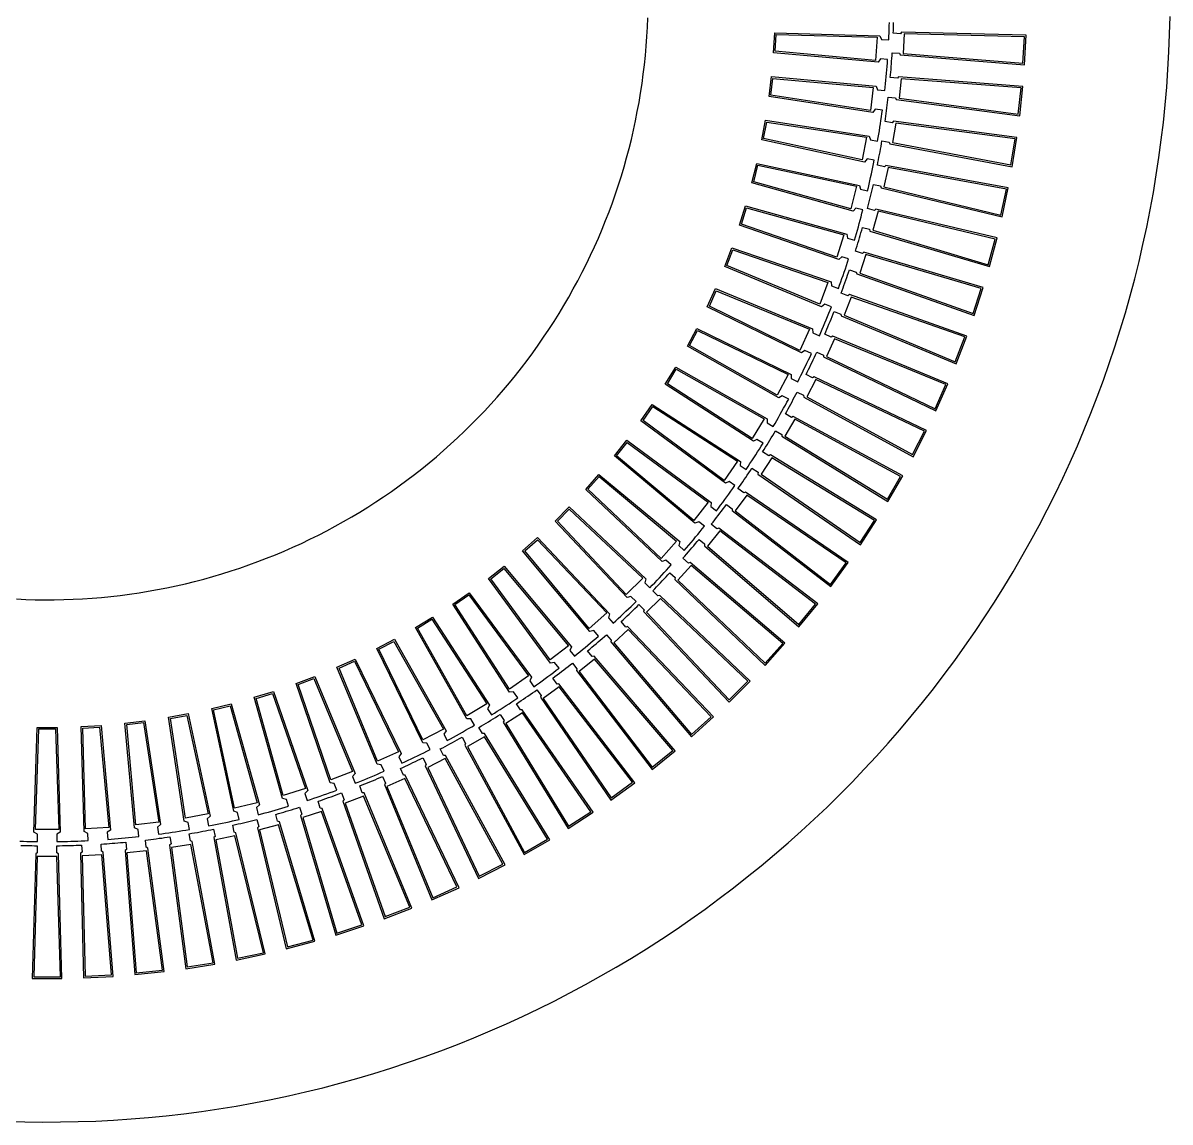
# Model space of a CAD drawing. Header units: metres. Extents: x -212 to 212, y -212 to 212.
# Drawn here: x -4.6 to 212.1, y -212.1 to -4.6 of the extents above; entities that cross this region are included whole.
import ezdxf

# ---------------------------------------------------------------- set-up
doc = ezdxf.new("R2010")
doc.units = ezdxf.units.M

msp = doc.modelspace()

# ---------------------------------------------------------------- linework, layer by layer
at = {"color": 255}
for points in [[(-7.52, -212.02, 0), (-4.18, -212.11, 0), (-0.84, -212.15, 0), (2.51, -212.13, 0), (5.85, -212.07, 0), (9.18, -211.95, 0), (12.52, -211.78, 0), (15.85, -211.56, 0), (19.18, -211.28, 0), (22.51, -210.95, 0), (25.83, -210.57, 0), (29.14, -210.14, 0), (32.44, -209.65, 0), (35.74, -209.12, 0), (39.03, -208.53, 0), (42.31, -207.89, 0), (45.58, -207.19, 0), (48.83, -206.45, 0), (52.08, -205.66, 0), (55.31, -204.81, 0), (58.53, -203.91, 0), (61.73, -202.97, 0), (64.92, -201.97, 0), (68.09, -200.92, 0), (71.25, -199.83, 0), (74.39, -198.68, 0), (77.51, -197.48, 0), (80.61, -196.24, 0), (83.69, -194.94, 0), (86.75, -193.6, 0), (89.78, -192.21, 0), (92.8, -190.78, 0), (95.79, -189.29, 0), (98.76, -187.76, 0), (101.71, -186.18, 0), (104.62, -184.56, 0), (107.52, -182.88, 0), (110.38, -181.17, 0), (113.22, -179.41, 0), (116.03, -177.6, 0), (118.82, -175.75, 0), (121.57, -173.86, 0), (124.29, -171.93, 0), (126.98, -169.95, 0), (129.64, -167.93, 0), (132.27, -165.86, 0), (134.87, -163.76, 0), (137.43, -161.62, 0), (139.96, -159.43, 0), (142.45, -157.21, 0), (144.91, -154.95, 0), (147.33, -152.65, 0), (149.72, -150.31, 0), (152.06, -147.93, 0), (154.37, -145.52, 0), (156.65, -143.07, 0), (158.88, -140.58, 0), (161.07, -138.06, 0), (163.23, -135.51, 0), (165.34, -132.92, 0), (167.41, -130.3, 0), (169.45, -127.65, 0), (171.44, -124.97, 0), (173.38, -122.25, 0), (175.29, -119.51, 0), (177.15, -116.73, 0), (178.96, -113.93, 0), (180.73, -111.1, 0), (182.46, -108.24, 0), (184.14, -105.35, 0), (185.78, -102.44, 0), (187.37, -99.5, 0), (188.91, -96.54, 0), (190.41, -93.55, 0), (191.86, -90.54, 0), (193.26, -87.51, 0), (194.61, -84.45, 0), (195.92, -81.38, 0), (197.18, -78.28, 0), (198.38, -75.17, 0), (199.54, -72.04, 0), (200.65, -68.88, 0), (201.71, -65.72, 0), (202.72, -62.53, 0), (203.68, -59.33, 0), (204.59, -56.12, 0), (205.45, -52.89, 0), (206.26, -49.65, 0), (207.01, -46.39, 0), (207.72, -43.13, 0), (208.37, -39.85, 0), (208.97, -36.56, 0), (209.52, -33.27, 0), (210.02, -29.97, 0), (210.47, -26.66, 0), (210.86, -23.34, 0), (211.2, -20.01, 0), (211.49, -16.69, 0), (211.73, -13.35, 0), (211.91, -10.02, 0), (212.04, -6.68, 0), (212.12, -3.34, 0)], [(-5.81, -113.36, 0), (-4.02, -113.44, 0), (-2.23, -113.49, 0), (-0.45, -113.51, 0), (1.34, -113.51, 0), (3.13, -113.47, 0), (4.91, -113.41, 0), (6.7, -113.32, 0), (8.48, -113.2, 0), (10.26, -113.05, 0), (12.04, -112.87, 0), (13.82, -112.67, 0), (15.59, -112.44, 0), (17.36, -112.18, 0), (19.12, -111.89, 0), (20.88, -111.58, 0), (22.64, -111.23, 0), (24.39, -110.86, 0), (26.13, -110.47, 0), (27.87, -110.04, 0), (29.6, -109.59, 0), (31.32, -109.11, 0), (33.03, -108.6, 0), (34.74, -108.07, 0), (36.43, -107.51, 0), (38.12, -106.92, 0), (39.8, -106.31, 0), (41.47, -105.67, 0), (43.13, -105, 0), (44.78, -104.31, 0), (46.41, -103.59, 0), (48.04, -102.85, 0), (49.65, -102.08, 0), (51.26, -101.28, 0), (52.84, -100.46, 0), (54.42, -99.62, 0), (55.98, -98.75, 0), (57.53, -97.86, 0), (59.06, -96.94, 0), (60.58, -96, 0), (62.09, -95.03, 0), (63.57, -94.04, 0), (65.05, -93.03, 0), (66.5, -91.99, 0), (67.94, -90.93, 0), (69.37, -89.85, 0), (70.77, -88.75, 0), (72.16, -87.62, 0), (73.53, -86.48, 0), (74.89, -85.31, 0), (76.22, -84.12, 0), (77.54, -82.91, 0), (78.83, -81.68, 0), (80.11, -80.42, 0), (81.36, -79.15, 0), (82.6, -77.86, 0), (83.82, -76.55, 0), (85.01, -75.22, 0), (86.19, -73.87, 0), (87.34, -72.51, 0), (88.47, -71.12, 0), (89.58, -69.72, 0), (90.66, -68.3, 0), (91.73, -66.87, 0), (92.77, -65.41, 0), (93.79, -63.94, 0), (94.78, -62.46, 0), (95.76, -60.96, 0), (96.7, -59.44, 0), (97.63, -57.91, 0), (98.53, -56.37, 0), (99.4, -54.81, 0), (100.25, -53.24, 0), (101.08, -51.65, 0), (101.88, -50.06, 0), (102.66, -48.44, 0), (103.41, -46.82, 0), (104.13, -45.19, 0), (104.83, -43.54, 0), (105.5, -41.89, 0), (106.15, -40.22, 0), (106.77, -38.54, 0), (107.36, -36.86, 0), (107.93, -35.16, 0), (108.47, -33.46, 0), (108.98, -31.75, 0), (109.47, -30.03, 0), (109.93, -28.3, 0), (110.36, -26.56, 0), (110.77, -24.82, 0), (111.14, -23.08, 0), (111.49, -21.32, 0), (111.81, -19.56, 0), (112.11, -17.8, 0), (112.38, -16.03, 0), (112.61, -14.26, 0), (112.82, -12.49, 0), (113.01, -10.71, 0), (113.16, -8.93, 0), (113.29, -7.15, 0), (113.39, -5.36, 0), (113.46, -3.57, 0)], [(-5.14, -159.09, 0), (-4.48, -159.11, 0), (-3.82, -159.13, 0), (-3.16, -159.15, 0), (-2.5, -159.16, 0), (-1.84, -159.17, 0), (-1.84, -157.8, 0), (-2.49, -157.42, 0), (-1.89, -137.6, 0), (1.89, -137.6, 0), (2.49, -157.42, 0), (1.84, -157.8, 0), (1.84, -159.17, 0), (2.5, -159.16, 0), (3.16, -159.15, 0), (3.82, -159.13, 0), (4.48, -159.11, 0), (5.14, -159.09, 0), (5.8, -159.07, 0), (6.45, -159.05, 0), (7.11, -159.02, 0), (7.77, -158.99, 0), (7.69, -157.62, 0), (7.02, -157.29, 0), (6.42, -137.46, 0), (10.2, -137.23, 0), (11.99, -156.99, 0), (11.37, -157.4, 0), (11.45, -158.76, 0), (12.11, -158.72, 0), (12.76, -158.66, 0), (13.42, -158.61, 0), (14.08, -158.55, 0), (14.73, -158.49, 0), (15.39, -158.43, 0), (16.04, -158.37, 0), (16.7, -158.3, 0), (17.35, -158.23, 0), (17.19, -156.87, 0), (16.5, -156.58, 0), (14.71, -136.82, 0), (18.47, -136.37, 0), (21.45, -155.98, 0), (20.85, -156.43, 0), (21.02, -157.78, 0), (21.67, -157.69, 0), (22.32, -157.6, 0), (22.97, -157.51, 0), (23.62, -157.41, 0), (24.28, -157.31, 0), (24.93, -157.21, 0), (25.58, -157.11, 0), (26.23, -157, 0), (26.88, -156.89, 0), (26.63, -155.55, 0), (25.92, -155.3, 0), (22.94, -135.69, 0), (26.67, -135, 0), (30.83, -154.4, 0), (30.26, -154.88, 0), (30.5, -156.23, 0), (31.15, -156.1, 0), (31.8, -155.97, 0), (32.44, -155.84, 0), (33.09, -155.7, 0), (33.73, -155.56, 0), (34.37, -155.42, 0), (35.02, -155.28, 0), (35.66, -155.13, 0), (36.3, -154.98, 0), (35.97, -153.66, 0), (35.25, -153.45, 0), (31.09, -134.05, 0), (34.77, -133.15, 0), (40.1, -152.25, 0), (39.55, -152.77, 0), (39.88, -154.1, 0), (40.52, -153.93, 0), (41.16, -153.76, 0), (41.79, -153.59, 0), (42.43, -153.42, 0), (43.06, -153.24, 0), (43.7, -153.06, 0), (44.33, -152.88, 0), (44.96, -152.7, 0), (45.59, -152.51, 0), (45.19, -151.2, 0), (44.45, -151.04, 0), (39.13, -131.93, 0), (42.74, -130.81, 0), (49.22, -149.55, 0), (48.71, -150.11, 0), (49.11, -151.41, 0), (49.74, -151.21, 0), (50.36, -151, 0), (50.99, -150.79, 0), (51.61, -150.58, 0), (52.24, -150.36, 0), (52.86, -150.14, 0), (53.48, -149.92, 0), (54.1, -149.7, 0), (54.72, -149.48, 0), (54.23, -148.2, 0), (53.49, -148.08, 0), (47.02, -129.33, 0), (50.56, -127.99, 0), (58.16, -146.31, 0), (57.68, -146.89, 0), (58.17, -148.17, 0), (58.78, -147.93, 0), (59.39, -147.68, 0), (60, -147.44, 0), (60.61, -147.19, 0), (61.22, -146.93, 0), (61.83, -146.68, 0), (62.43, -146.42, 0), (63.04, -146.16, 0), (63.64, -145.9, 0), (63.08, -144.65, 0), (62.33, -144.58, 0), (54.75, -126.25, 0), (58.2, -124.7, 0), (66.88, -142.53, 0), (66.44, -143.14, 0), (67.01, -144.39, 0), (67.6, -144.11, 0), (68.2, -143.83, 0), (68.79, -143.54, 0), (69.39, -143.26, 0), (69.98, -142.97, 0), (70.57, -142.68, 0), (71.16, -142.39, 0), (71.75, -142.09, 0), (72.34, -141.79, 0), (71.7, -140.58, 0), (70.95, -140.55, 0), (62.27, -122.72, 0), (65.62, -120.96, 0), (75.37, -138.23, 0), (74.97, -138.87, 0), (75.6, -140.08, 0), (76.18, -139.76, 0), (76.76, -139.45, 0), (77.33, -139.13, 0), (77.91, -138.81, 0), (78.48, -138.48, 0), (79.06, -138.16, 0), (79.63, -137.83, 0), (80.2, -137.5, 0), (80.76, -137.17, 0), (80.06, -136, 0), (79.31, -136.01, 0), (69.56, -118.74, 0), (72.81, -116.78, 0), (83.58, -133.43, 0), (83.21, -134.09, 0), (83.92, -135.26, 0), (84.48, -134.91, 0), (85.04, -134.56, 0), (85.59, -134.21, 0), (86.15, -133.85, 0), (86.7, -133.49, 0), (87.25, -133.13, 0), (87.8, -132.77, 0), (88.35, -132.41, 0), (88.9, -132.04, 0), (88.12, -130.91, 0), (87.37, -130.97, 0), (76.61, -114.32, 0), (79.72, -112.17, 0), (91.48, -128.14, 0), (91.16, -128.82, 0), (91.93, -129.94, 0), (92.47, -129.56, 0), (93.01, -129.18, 0), (93.54, -128.79, 0), (94.07, -128.4, 0), (94.6, -128.01, 0), (95.13, -127.62, 0), (95.66, -127.23, 0), (96.19, -126.83, 0), (96.71, -126.43, 0), (95.87, -125.35, 0), (95.12, -125.46, 0), (83.37, -109.48, 0), (86.35, -107.15, 0), (99.05, -122.38, 0), (98.77, -123.08, 0), (99.61, -124.16, 0), (100.13, -123.74, 0), (100.64, -123.33, 0), (101.15, -122.91, 0), (101.65, -122.49, 0), (102.16, -122.07, 0), (102.66, -121.64, 0), (103.17, -121.22, 0), (103.67, -120.79, 0), (104.17, -120.36, 0), (103.26, -119.34, 0), (102.53, -119.49, 0), (89.83, -104.25, 0), (92.66, -101.74, 0), (106.26, -116.18, 0), (106.02, -116.89, 0), (106.93, -117.91, 0), (107.41, -117.47, 0), (107.9, -117.03, 0), (108.38, -116.58, 0), (108.86, -116.13, 0), (109.34, -115.68, 0), (109.82, -115.22, 0), (110.3, -114.77, 0), (110.77, -114.31, 0), (111.24, -113.85, 0), (110.28, -112.89, 0), (109.55, -113.08, 0), (95.96, -98.64, 0), (98.64, -95.96, 0), (113.08, -109.55, 0), (112.89, -110.28, 0), (113.85, -111.24, 0), (114.31, -110.77, 0), (114.77, -110.3, 0), (115.22, -109.82, 0), (115.68, -109.34, 0), (116.13, -108.86, 0), (116.58, -108.38, 0), (117.03, -107.9, 0), (117.47, -107.41, 0), (117.91, -106.93, 0), (116.89, -106.02, 0), (116.18, -106.26, 0), (101.74, -92.66, 0), (104.25, -89.83, 0), (119.49, -102.53, 0), (119.34, -103.26, 0), (120.36, -104.17, 0), (120.79, -103.67, 0), (121.22, -103.17, 0), (121.64, -102.66, 0), (122.07, -102.16, 0), (122.49, -101.65, 0), (122.91, -101.15, 0), (123.33, -100.64, 0), (123.74, -100.13, 0), (124.16, -99.61, 0), (123.08, -98.77, 0), (122.38, -99.05, 0), (107.15, -86.35, 0), (109.48, -83.37, 0), (125.46, -95.12, 0), (125.35, -95.87, 0), (126.43, -96.71, 0), (126.83, -96.19, 0), (127.23, -95.66, 0), (127.62, -95.13, 0), (128.01, -94.6, 0), (128.4, -94.07, 0), (128.79, -93.54, 0), (129.18, -93.01, 0), (129.56, -92.47, 0), (129.94, -91.93, 0), (128.82, -91.16, 0), (128.14, -91.48, 0), (112.17, -79.72, 0), (114.32, -76.61, 0), (130.97, -87.37, 0), (130.91, -88.12, 0), (132.04, -88.9, 0), (132.41, -88.35, 0), (132.77, -87.8, 0), (133.13, -87.25, 0), (133.49, -86.7, 0), (133.85, -86.15, 0), (134.21, -85.59, 0), (134.56, -85.04, 0), (134.91, -84.48, 0), (135.26, -83.92, 0), (134.09, -83.21, 0), (133.43, -83.58, 0), (116.78, -72.81, 0), (118.74, -69.56, 0), (136.01, -79.31, 0), (136, -80.06, 0), (137.17, -80.76, 0), (137.5, -80.2, 0), (137.83, -79.63, 0), (138.16, -79.06, 0), (138.48, -78.48, 0), (138.81, -77.91, 0), (139.13, -77.33, 0), (139.45, -76.76, 0), (139.76, -76.18, 0), (140.08, -75.6, 0), (138.87, -74.97, 0), (138.23, -75.37, 0), (120.96, -65.62, 0), (122.72, -62.27, 0), (140.55, -70.95, 0), (140.58, -71.7, 0), (141.79, -72.34, 0), (142.09, -71.75, 0), (142.39, -71.16, 0), (142.68, -70.57, 0), (142.97, -69.98, 0), (143.26, -69.39, 0), (143.54, -68.79, 0), (143.83, -68.2, 0), (144.11, -67.6, 0), (144.39, -67.01, 0), (143.14, -66.44, 0), (142.53, -66.88, 0), (124.7, -58.2, 0), (126.25, -54.75, 0), (144.58, -62.33, 0), (144.65, -63.08, 0), (145.9, -63.64, 0), (146.16, -63.04, 0), (146.42, -62.43, 0), (146.68, -61.83, 0), (146.93, -61.22, 0), (147.19, -60.61, 0), (147.44, -60, 0), (147.68, -59.39, 0), (147.93, -58.78, 0), (148.17, -58.17, 0), (146.89, -57.68, 0), (146.31, -58.16, 0), (127.99, -50.56, 0), (129.33, -47.02, 0), (148.08, -53.49, 0), (148.2, -54.23, 0), (149.48, -54.72, 0), (149.7, -54.1, 0), (149.92, -53.48, 0), (150.14, -52.86, 0), (150.36, -52.24, 0), (150.58, -51.61, 0), (150.79, -50.99, 0), (151, -50.36, 0), (151.21, -49.74, 0), (151.41, -49.11, 0), (150.11, -48.71, 0), (149.55, -49.22, 0), (130.81, -42.74, 0), (131.93, -39.13, 0), (151.04, -44.45, 0), (151.2, -45.19, 0), (152.51, -45.59, 0), (152.7, -44.96, 0), (152.88, -44.33, 0), (153.06, -43.7, 0), (153.24, -43.06, 0), (153.42, -42.43, 0), (153.59, -41.79, 0), (153.76, -41.16, 0), (153.93, -40.52, 0), (154.1, -39.88, 0), (152.77, -39.55, 0), (152.25, -40.1, 0), (133.15, -34.77, 0), (134.05, -31.09, 0), (153.45, -35.25, 0), (153.66, -35.97, 0), (154.98, -36.3, 0), (155.13, -35.66, 0), (155.28, -35.02, 0), (155.42, -34.37, 0), (155.56, -33.73, 0), (155.7, -33.09, 0), (155.84, -32.44, 0), (155.97, -31.8, 0), (156.1, -31.15, 0), (156.23, -30.5, 0), (154.88, -30.26, 0), (154.4, -30.83, 0), (135, -26.67, 0), (135.69, -22.94, 0), (155.3, -25.92, 0), (155.55, -26.63, 0), (156.89, -26.88, 0), (157, -26.23, 0), (157.11, -25.58, 0), (157.21, -24.93, 0), (157.31, -24.28, 0), (157.41, -23.62, 0), (157.51, -22.97, 0), (157.6, -22.32, 0), (157.69, -21.67, 0), (157.78, -21.02, 0), (156.43, -20.85, 0), (155.98, -21.45, 0), (136.37, -18.47, 0), (136.82, -14.71, 0), (156.58, -16.5, 0), (156.87, -17.19, 0), (158.23, -17.35, 0), (158.3, -16.7, 0), (158.37, -16.04, 0), (158.43, -15.39, 0), (158.49, -14.73, 0), (158.55, -14.08, 0), (158.61, -13.42, 0), (158.66, -12.76, 0), (158.72, -12.11, 0), (158.76, -11.45, 0), (157.4, -11.37, 0), (156.99, -11.99, 0), (137.23, -10.2, 0), (137.46, -6.42, 0), (157.29, -7.02, 0), (157.62, -7.69, 0), (158.99, -7.77, 0), (159.02, -7.11, 0), (159.05, -6.45, 0), (159.07, -5.8, 0), (159.09, -5.14, 0), (159.11, -4.48, 0)], [(-4.97, -159.89, 0), (-4.45, -159.91, 0), (-3.93, -159.92, 0), (-3.41, -159.93, 0), (-2.89, -159.94, 0), (-2.37, -159.95, 0), (-1.85, -159.96, 0), (-1.85, -161.33, 0), (-2.15, -161.5, 0), (-2.8, -185.03, 0), (2.8, -185.03, 0), (2.15, -161.5, 0), (1.85, -161.33, 0), (1.85, -159.96, 0), (2.37, -159.95, 0), (2.89, -159.94, 0), (3.41, -159.93, 0), (3.93, -159.92, 0), (4.45, -159.91, 0), (4.97, -159.89, 0), (5.49, -159.87, 0), (6, -159.85, 0), (6.52, -159.83, 0), (6.6, -161.2, 0), (6.3, -161.39, 0), (6.89, -184.92, 0), (12.48, -184.63, 0), (10.6, -161.17, 0), (10.29, -161.01, 0), (10.22, -159.64, 0), (10.74, -159.61, 0), (11.26, -159.57, 0), (11.77, -159.53, 0), (12.29, -159.49, 0), (12.81, -159.45, 0), (13.33, -159.41, 0), (13.85, -159.37, 0), (14.36, -159.32, 0), (14.88, -159.27, 0), (15.02, -160.64, 0), (14.74, -160.84, 0), (16.56, -184.31, 0), (22.13, -183.72, 0), (19.02, -160.39, 0), (18.7, -160.25, 0), (18.56, -158.89, 0), (19.08, -158.83, 0), (19.59, -158.76, 0), (20.11, -158.7, 0), (20.62, -158.63, 0), (21.14, -158.56, 0), (21.65, -158.5, 0), (22.17, -158.42, 0), (22.68, -158.35, 0), (23.2, -158.28, 0), (23.41, -159.63, 0), (23.14, -159.85, 0), (26.18, -183.19, 0), (31.71, -182.31, 0), (27.39, -159.18, 0), (27.07, -159.05, 0), (26.85, -157.7, 0), (27.36, -157.61, 0), (27.87, -157.52, 0), (28.39, -157.43, 0), (28.9, -157.34, 0), (29.41, -157.24, 0), (29.92, -157.14, 0), (30.43, -157.05, 0), (30.94, -156.95, 0), (31.45, -156.85, 0), (31.73, -158.19, 0), (31.47, -158.42, 0), (35.73, -181.57, 0), (41.21, -180.4, 0), (35.68, -157.53, 0), (35.35, -157.42, 0), (35.07, -156.08, 0), (35.57, -155.96, 0), (36.08, -155.85, 0), (36.59, -155.73, 0), (37.09, -155.61, 0), (37.6, -155.49, 0), (38.1, -155.36, 0), (38.61, -155.24, 0), (39.11, -155.11, 0), (39.61, -154.99, 0), (39.97, -156.31, 0), (39.72, -156.56, 0), (45.18, -179.45, 0), (50.59, -178, 0), (43.88, -155.44, 0), (43.54, -155.35, 0), (43.19, -154.03, 0), (43.69, -153.89, 0), (44.19, -153.74, 0), (44.69, -153.6, 0), (45.18, -153.45, 0), (45.68, -153.31, 0), (46.18, -153.16, 0), (46.68, -153.01, 0), (47.17, -152.85, 0), (47.67, -152.7, 0), (48.09, -154, 0), (47.86, -154.26, 0), (54.51, -176.84, 0), (59.84, -175.11, 0), (51.95, -152.93, 0), (51.61, -152.86, 0), (51.19, -151.56, 0), (51.68, -151.39, 0), (52.17, -151.22, 0), (52.66, -151.05, 0), (53.15, -150.88, 0), (53.64, -150.7, 0), (54.13, -150.53, 0), (54.62, -150.35, 0), (55.11, -150.18, 0), (55.6, -150, 0), (56.09, -151.28, 0), (55.87, -151.55, 0), (63.69, -173.74, 0), (68.92, -171.74, 0), (59.88, -150, 0), (59.54, -149.95, 0), (59.05, -148.67, 0), (59.53, -148.48, 0), (60.02, -148.28, 0), (60.5, -148.09, 0), (60.98, -147.89, 0), (61.46, -147.69, 0), (61.94, -147.49, 0), (62.41, -147.29, 0), (62.89, -147.09, 0), (63.37, -146.88, 0), (63.93, -148.13, 0), (63.72, -148.41, 0), (72.7, -170.17, 0), (77.82, -167.89, 0), (67.65, -146.66, 0), (67.31, -146.63, 0), (66.75, -145.38, 0), (67.22, -145.16, 0), (67.69, -144.94, 0), (68.16, -144.72, 0), (68.63, -144.5, 0), (69.1, -144.27, 0), (69.57, -144.05, 0), (70.04, -143.82, 0), (70.5, -143.59, 0), (70.97, -143.36, 0), (71.59, -144.58, 0), (71.4, -144.88, 0), (81.51, -166.13, 0), (86.5, -163.59, 0), (75.24, -142.92, 0), (74.89, -142.9, 0), (74.27, -141.68, 0), (74.73, -141.44, 0), (75.19, -141.2, 0), (75.64, -140.95, 0), (76.1, -140.71, 0), (76.56, -140.46, 0), (77.01, -140.21, 0), (77.47, -139.96, 0), (77.92, -139.71, 0), (78.38, -139.45, 0), (79.06, -140.64, 0), (78.89, -140.94, 0), (90.09, -161.64, 0), (94.94, -158.84, 0), (82.61, -138.79, 0), (82.27, -138.79, 0), (81.58, -137.6, 0), (82.03, -137.34, 0), (82.47, -137.07, 0), (82.92, -136.8, 0), (83.36, -136.53, 0), (83.8, -136.26, 0), (84.25, -135.99, 0), (84.69, -135.71, 0), (85.13, -135.44, 0), (85.57, -135.16, 0), (86.31, -136.31, 0), (86.16, -136.62, 0), (98.43, -156.7, 0), (103.12, -153.65, 0), (89.76, -134.28, 0), (89.42, -134.29, 0), (88.67, -133.14, 0), (89.1, -132.85, 0), (89.53, -132.56, 0), (89.96, -132.27, 0), (90.39, -131.98, 0), (90.82, -131.69, 0), (91.25, -131.39, 0), (91.67, -131.09, 0), (92.1, -130.8, 0), (92.52, -130.5, 0), (93.33, -131.61, 0), (93.19, -131.92, 0), (106.49, -151.34, 0), (111.02, -148.05, 0), (96.67, -129.39, 0), (96.32, -129.43, 0), (95.52, -128.32, 0), (95.93, -128.01, 0), (96.35, -127.7, 0), (96.76, -127.38, 0), (97.18, -127.07, 0), (97.59, -126.75, 0), (98, -126.43, 0), (98.41, -126.12, 0), (98.82, -125.8, 0), (99.23, -125.47, 0), (100.09, -126.54, 0), (99.97, -126.86, 0), (114.27, -145.56, 0), (118.62, -142.03, 0), (103.31, -124.16, 0), (102.97, -124.21, 0), (102.1, -123.15, 0), (102.5, -122.81, 0), (102.9, -122.48, 0), (103.3, -122.14, 0), (103.69, -121.81, 0), (104.09, -121.47, 0), (104.48, -121.13, 0), (104.87, -120.79, 0), (105.27, -120.45, 0), (105.66, -120.11, 0), (106.57, -121.13, 0), (106.47, -121.46, 0), (121.73, -139.38, 0), (125.89, -135.63, 0), (109.66, -118.58, 0), (109.32, -118.65, 0), (108.41, -117.63, 0), (108.79, -117.28, 0), (109.17, -116.93, 0), (109.55, -116.57, 0), (109.93, -116.21, 0), (110.3, -115.86, 0), (110.68, -115.5, 0), (111.05, -115.14, 0), (111.43, -114.78, 0), (111.8, -114.41, 0), (112.77, -115.38, 0), (112.68, -115.72, 0), (128.85, -132.82, 0), (132.82, -128.85, 0), (115.72, -112.68, 0), (115.38, -112.77, 0), (114.41, -111.8, 0), (114.78, -111.43, 0), (115.14, -111.05, 0), (115.5, -110.68, 0), (115.86, -110.3, 0), (116.21, -109.93, 0), (116.57, -109.55, 0), (116.93, -109.17, 0), (117.28, -108.79, 0), (117.63, -108.41, 0), (118.65, -109.32, 0), (118.58, -109.66, 0), (135.63, -125.89, 0), (139.38, -121.73, 0), (121.46, -106.47, 0), (121.13, -106.57, 0), (120.11, -105.66, 0), (120.45, -105.27, 0), (120.79, -104.87, 0), (121.13, -104.48, 0), (121.47, -104.09, 0), (121.81, -103.69, 0), (122.14, -103.3, 0), (122.48, -102.9, 0), (122.81, -102.5, 0), (123.15, -102.1, 0), (124.21, -102.97, 0), (124.16, -103.31, 0), (142.03, -118.62, 0), (145.56, -114.27, 0), (126.86, -99.97, 0), (126.54, -100.09, 0), (125.47, -99.23, 0), (125.8, -98.82, 0), (126.12, -98.41, 0), (126.43, -98, 0), (126.75, -97.59, 0), (127.07, -97.18, 0), (127.38, -96.76, 0), (127.7, -96.35, 0), (128.01, -95.93, 0), (128.32, -95.52, 0), (129.43, -96.32, 0), (129.39, -96.67, 0), (148.05, -111.02, 0), (151.34, -106.49, 0), (131.92, -93.19, 0), (131.61, -93.33, 0), (130.5, -92.52, 0), (130.8, -92.1, 0), (131.09, -91.67, 0), (131.39, -91.25, 0), (131.69, -90.82, 0), (131.98, -90.39, 0), (132.27, -89.96, 0), (132.56, -89.53, 0), (132.85, -89.1, 0), (133.14, -88.67, 0), (134.29, -89.42, 0), (134.28, -89.76, 0), (153.65, -103.12, 0), (156.7, -98.43, 0), (136.62, -86.16, 0), (136.31, -86.31, 0), (135.16, -85.57, 0), (135.44, -85.13, 0), (135.71, -84.69, 0), (135.99, -84.25, 0), (136.26, -83.8, 0), (136.53, -83.36, 0), (136.8, -82.92, 0), (137.07, -82.47, 0), (137.34, -82.03, 0), (137.6, -81.58, 0), (138.79, -82.27, 0), (138.79, -82.61, 0), (158.84, -94.94, 0), (161.64, -90.09, 0), (140.94, -78.89, 0), (140.64, -79.06, 0), (139.45, -78.38, 0), (139.71, -77.92, 0), (139.96, -77.47, 0), (140.21, -77.01, 0), (140.46, -76.56, 0), (140.71, -76.1, 0), (140.95, -75.64, 0), (141.2, -75.19, 0), (141.44, -74.73, 0), (141.68, -74.27, 0), (142.9, -74.89, 0), (142.92, -75.24, 0), (163.59, -86.5, 0), (166.13, -81.51, 0), (144.88, -71.4, 0), (144.58, -71.59, 0), (143.36, -70.97, 0), (143.59, -70.5, 0), (143.82, -70.04, 0), (144.05, -69.57, 0), (144.27, -69.1, 0), (144.5, -68.63, 0), (144.72, -68.16, 0), (144.94, -67.69, 0), (145.16, -67.22, 0), (145.38, -66.75, 0), (146.63, -67.31, 0), (146.66, -67.65, 0), (167.89, -77.82, 0), (170.17, -72.7, 0), (148.41, -63.72, 0), (148.13, -63.93, 0), (146.88, -63.37, 0), (147.09, -62.89, 0), (147.29, -62.41, 0), (147.49, -61.94, 0), (147.69, -61.46, 0), (147.89, -60.98, 0), (148.09, -60.5, 0), (148.28, -60.02, 0), (148.48, -59.53, 0), (148.67, -59.05, 0), (149.95, -59.54, 0), (150, -59.88, 0), (171.74, -68.92, 0), (173.74, -63.69, 0), (151.55, -55.87, 0), (151.28, -56.09, 0), (150, -55.6, 0), (150.18, -55.11, 0), (150.35, -54.62, 0), (150.53, -54.13, 0), (150.7, -53.64, 0), (150.88, -53.15, 0), (151.05, -52.66, 0), (151.22, -52.17, 0), (151.39, -51.68, 0), (151.56, -51.19, 0), (152.86, -51.61, 0), (152.93, -51.95, 0), (175.11, -59.84, 0), (176.84, -54.51, 0), (154.26, -47.86, 0), (154, -48.09, 0), (152.7, -47.67, 0), (152.85, -47.17, 0), (153.01, -46.68, 0), (153.16, -46.18, 0), (153.31, -45.68, 0), (153.45, -45.18, 0), (153.6, -44.69, 0), (153.74, -44.19, 0), (153.89, -43.69, 0), (154.03, -43.19, 0), (155.35, -43.54, 0), (155.44, -43.88, 0), (178, -50.59, 0), (179.45, -45.18, 0), (156.56, -39.72, 0), (156.31, -39.97, 0), (154.99, -39.61, 0), (155.11, -39.11, 0), (155.24, -38.61, 0), (155.36, -38.1, 0), (155.49, -37.6, 0), (155.61, -37.09, 0), (155.73, -36.59, 0), (155.85, -36.08, 0), (155.96, -35.57, 0), (156.08, -35.07, 0), (157.42, -35.35, 0), (157.53, -35.68, 0), (180.4, -41.21, 0), (181.57, -35.73, 0), (158.42, -31.47, 0), (158.19, -31.73, 0), (156.85, -31.45, 0), (156.95, -30.94, 0), (157.05, -30.43, 0), (157.14, -29.92, 0), (157.24, -29.41, 0), (157.34, -28.9, 0), (157.43, -28.39, 0), (157.52, -27.87, 0), (157.61, -27.36, 0), (157.7, -26.85, 0), (159.05, -27.07, 0), (159.18, -27.39, 0), (182.31, -31.71, 0), (183.19, -26.18, 0), (159.85, -23.14, 0), (159.63, -23.41, 0), (158.28, -23.2, 0), (158.35, -22.68, 0), (158.42, -22.17, 0), (158.5, -21.65, 0), (158.56, -21.14, 0), (158.63, -20.62, 0), (158.7, -20.11, 0), (158.76, -19.59, 0), (158.83, -19.08, 0), (158.89, -18.56, 0), (160.25, -18.7, 0), (160.39, -19.02, 0), (183.72, -22.13, 0), (184.31, -16.56, 0), (160.84, -14.74, 0), (160.64, -15.02, 0), (159.27, -14.88, 0), (159.32, -14.36, 0), (159.37, -13.85, 0), (159.41, -13.33, 0), (159.45, -12.81, 0), (159.49, -12.29, 0), (159.53, -11.77, 0), (159.57, -11.26, 0), (159.61, -10.74, 0), (159.64, -10.22, 0), (161.01, -10.29, 0), (161.17, -10.6, 0), (184.63, -12.48, 0), (184.92, -6.89, 0), (161.39, -6.3, 0), (161.2, -6.6, 0), (159.83, -6.52, 0), (159.85, -6, 0), (159.87, -5.49, 0), (159.89, -4.97, 0), (159.91, -4.45, 0)], [(156.51, -11.66, 0), (137.55, -9.92, 0), (137.74, -6.74, 0), (156.77, -7.28, 0), (156.51, -11.66, 0)], [(161.68, -10.33, 0), (184.34, -12.16, 0), (184.61, -7.17, 0), (161.88, -6.63, 0), (161.68, -10.33, 0)], [(155.52, -21.09, 0), (136.7, -18.2, 0), (137.09, -15.04, 0), (156.04, -16.74, 0), (155.52, -21.09, 0)], [(160.92, -18.77, 0), (183.46, -21.8, 0), (183.98, -16.82, 0), (161.31, -15.09, 0), (160.92, -18.77, 0)], [(153.96, -30.44, 0), (135.35, -26.42, 0), (135.93, -23.29, 0), (154.75, -26.13, 0), (153.96, -30.44, 0)], [(159.72, -27.17, 0), (182.06, -31.37, 0), (182.85, -26.43, 0), (160.3, -23.51, 0), (159.72, -27.17, 0)], [(151.84, -39.68, 0), (133.51, -34.55, 0), (134.27, -31.45, 0), (152.89, -35.42, 0), (151.84, -39.68, 0)], [(158.08, -35.49, 0), (180.17, -40.85, 0), (181.21, -35.96, 0), (158.85, -31.87, 0), (158.08, -35.49, 0)], [(149.17, -48.78, 0), (131.18, -42.55, 0), (132.13, -39.5, 0), (150.47, -44.59, 0), (149.17, -48.78, 0)], [(156, -43.72, 0), (177.79, -50.23, 0), (179.08, -45.4, 0), (156.96, -40.14, 0), (156, -43.72, 0)], [(145.95, -57.7, 0), (128.37, -50.39, 0), (129.5, -47.41, 0), (147.5, -53.59, 0), (145.95, -57.7, 0)], [(153.5, -51.82, 0), (174.91, -59.46, 0), (176.46, -54.71, 0), (154.64, -48.3, 0), (153.5, -51.82, 0)], [(142.2, -66.4, 0), (125.1, -58.05, 0), (126.41, -55.14, 0), (144, -62.4, 0), (142.2, -66.4, 0)], [(150.58, -59.78, 0), (171.56, -68.54, 0), (173.35, -63.87, 0), (151.9, -56.33, 0), (150.58, -59.78, 0)], [(137.93, -74.87, 0), (121.36, -65.5, 0), (122.84, -62.67, 0), (139.97, -70.98, 0), (137.93, -74.87, 0)], [(147.24, -67.58, 0), (167.74, -77.42, 0), (169.77, -72.85, 0), (148.75, -64.2, 0), (147.24, -67.58, 0)], [(133.16, -83.06, 0), (117.19, -72.7, 0), (118.84, -69.98, 0), (135.43, -79.31, 0), (133.16, -83.06, 0)], [(143.5, -75.2, 0), (163.46, -86.09, 0), (165.73, -81.64, 0), (145.18, -71.9, 0), (143.5, -75.2, 0)], [(127.9, -90.95, 0), (112.58, -79.65, 0), (114.39, -77.02, 0), (130.39, -87.34, 0), (127.9, -90.95, 0)], [(139.37, -82.6, 0), (158.73, -94.53, 0), (161.23, -90.2, 0), (141.22, -79.4, 0), (139.37, -82.6, 0)], [(122.18, -98.51, 0), (107.57, -86.3, 0), (109.54, -83.79, 0), (124.88, -95.05, 0), (122.18, -98.51, 0)], [(134.86, -89.78, 0), (153.56, -102.71, 0), (156.29, -98.51, 0), (136.87, -86.68, 0), (134.86, -89.78, 0)], [(116, -105.7, 0), (102.16, -92.64, 0), (104.28, -90.25, 0), (118.91, -102.42, 0), (116, -105.7, 0)], [(129.97, -96.72, 0), (147.98, -110.6, 0), (150.92, -106.56, 0), (132.15, -93.73, 0), (129.97, -96.72, 0)], [(109.41, -112.51, 0), (96.38, -98.64, 0), (98.64, -96.38, 0), (112.51, -109.41, 0), (109.41, -112.51, 0)], [(124.73, -103.39, 0), (141.99, -118.2, 0), (145.13, -114.31, 0), (127.06, -100.51, 0), (124.73, -103.39, 0)], [(102.42, -118.91, 0), (90.25, -104.28, 0), (92.64, -102.16, 0), (105.7, -116, 0), (102.42, -118.91, 0)], [(95.05, -124.88, 0), (83.79, -109.54, 0), (86.3, -107.57, 0), (98.51, -122.18, 0), (95.05, -124.88, 0)], [(119.15, -109.78, 0), (135.61, -125.47, 0), (138.95, -121.75, 0), (121.63, -107.03, 0), (119.15, -109.78, 0)], [(87.34, -130.39, 0), (77.02, -114.39, 0), (79.65, -112.58, 0), (90.95, -127.9, 0), (87.34, -130.39, 0)], [(113.24, -115.86, 0), (128.85, -132.39, 0), (132.39, -128.85, 0), (115.86, -113.24, 0), (113.24, -115.86, 0)], [(79.31, -135.43, 0), (69.98, -118.84, 0), (72.7, -117.19, 0), (83.06, -133.16, 0), (79.31, -135.43, 0)], [(107.03, -121.63, 0), (121.75, -138.95, 0), (125.47, -135.61, 0), (109.78, -119.15, 0), (107.03, -121.63, 0)], [(70.98, -139.97, 0), (62.67, -122.84, 0), (65.5, -121.36, 0), (74.87, -137.93, 0), (70.98, -139.97, 0)], [(62.4, -144, 0), (55.14, -126.41, 0), (58.05, -125.1, 0), (66.4, -142.2, 0), (62.4, -144, 0)], [(100.51, -127.06, 0), (114.31, -145.13, 0), (118.2, -141.99, 0), (103.39, -124.73, 0), (100.51, -127.06, 0)], [(53.59, -147.5, 0), (47.41, -129.5, 0), (50.39, -128.37, 0), (57.7, -145.95, 0), (53.59, -147.5, 0)], [(93.73, -132.15, 0), (106.56, -150.92, 0), (110.6, -147.98, 0), (96.72, -129.97, 0), (93.73, -132.15, 0)], [(44.59, -150.47, 0), (39.5, -132.13, 0), (42.55, -131.18, 0), (48.78, -149.17, 0), (44.59, -150.47, 0)], [(35.42, -152.89, 0), (31.45, -134.27, 0), (34.55, -133.51, 0), (39.68, -151.84, 0), (35.42, -152.89, 0)], [(26.13, -154.75, 0), (23.29, -135.93, 0), (26.42, -135.35, 0), (30.44, -153.96, 0), (26.13, -154.75, 0)], [(86.68, -136.87, 0), (98.51, -156.29, 0), (102.71, -153.56, 0), (89.78, -134.86, 0), (86.68, -136.87, 0)], [(-2.19, -156.92, 0), (-1.59, -137.9, 0), (1.59, -137.9, 0), (2.19, -156.92, 0), (-2.19, -156.92, 0)], [(7.28, -156.77, 0), (6.74, -137.74, 0), (9.92, -137.55, 0), (11.66, -156.51, 0), (7.28, -156.77, 0)], [(16.74, -156.04, 0), (15.04, -137.09, 0), (18.2, -136.7, 0), (21.09, -155.52, 0), (16.74, -156.04, 0)], [(79.4, -141.22, 0), (90.2, -161.23, 0), (94.53, -158.73, 0), (82.6, -139.37, 0), (79.4, -141.22, 0)], [(71.9, -145.18, 0), (81.64, -165.73, 0), (86.09, -163.46, 0), (75.2, -143.5, 0), (71.9, -145.18, 0)], [(64.2, -148.75, 0), (72.85, -169.77, 0), (77.42, -167.74, 0), (67.58, -147.24, 0), (64.2, -148.75, 0)], [(56.33, -151.9, 0), (63.87, -173.35, 0), (68.54, -171.56, 0), (59.78, -150.58, 0), (56.33, -151.9, 0)], [(48.3, -154.64, 0), (54.71, -176.46, 0), (59.46, -174.91, 0), (51.82, -153.5, 0), (48.3, -154.64, 0)], [(40.14, -156.96, 0), (45.4, -179.08, 0), (50.23, -177.79, 0), (43.72, -156, 0), (40.14, -156.96, 0)], [(31.87, -158.85, 0), (35.96, -181.21, 0), (40.85, -180.17, 0), (35.49, -158.08, 0), (31.87, -158.85, 0)], [(23.51, -160.3, 0), (26.43, -182.85, 0), (31.37, -182.06, 0), (27.17, -159.72, 0), (23.51, -160.3, 0)], [(-1.85, -162, 0), (-2.5, -184.73, 0), (2.5, -184.73, 0), (1.85, -162, 0), (-1.85, -162, 0)], [(6.63, -161.88, 0), (7.17, -184.61, 0), (12.16, -184.34, 0), (10.33, -161.68, 0), (6.63, -161.88, 0)], [(15.09, -161.31, 0), (16.82, -183.98, 0), (21.8, -183.46, 0), (18.77, -160.92, 0), (15.09, -161.31, 0)]]:
    msp.add_polyline3d(points, dxfattribs=at)

doc.saveas('drawing.dxf')
